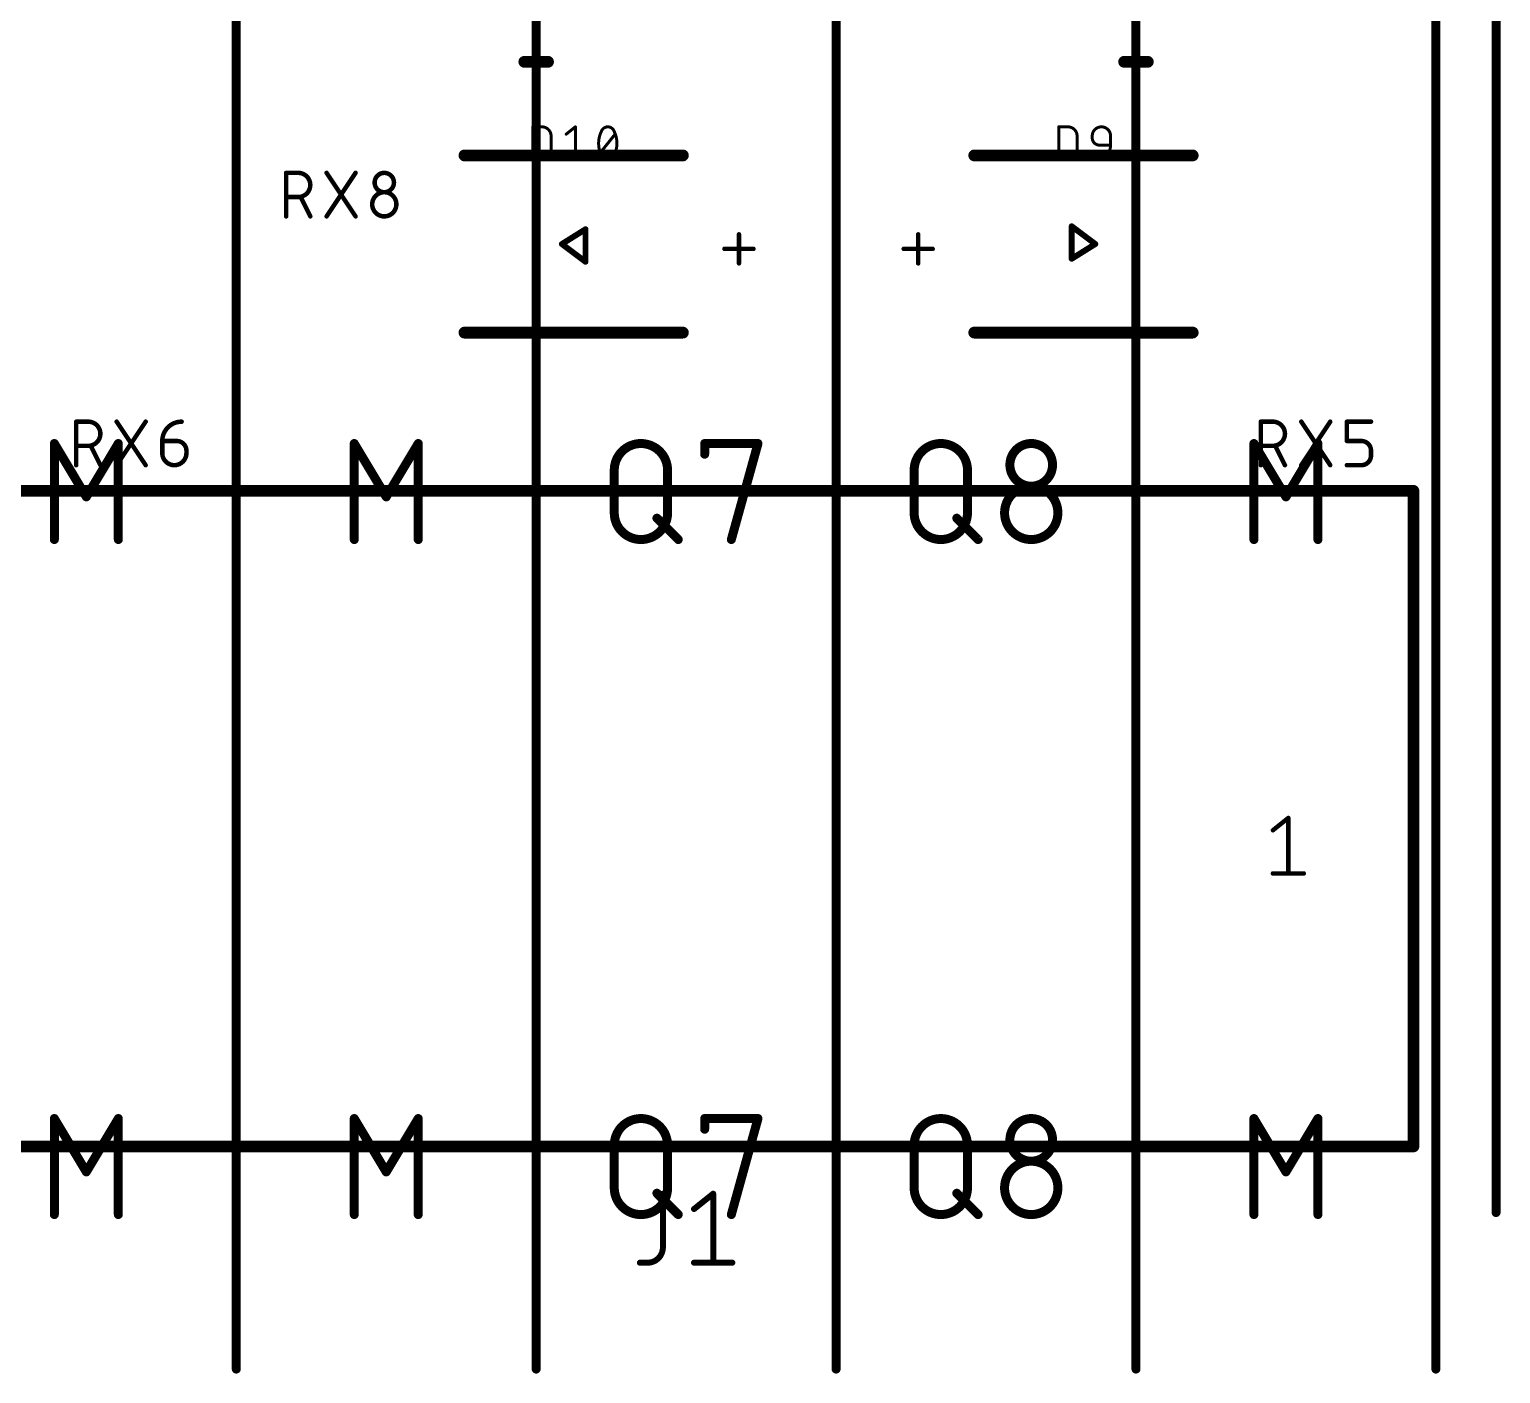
# Model space of a CAD drawing. Extents: x 0 to 95, y -1 to 127.
# Drawn here: x 70.16 to 95.08, y -1.33 to 21.43 of the extents above; entities that cross this region are included whole.
import ezdxf

# ---------------------------------------------------------------- set-up
doc = ezdxf.new("R2010")
doc.units = 0
doc.layers.add('21', color=253, linetype='CONTINUOUS')
doc.layers.add('25', color=253, linetype='CONTINUOUS')

msp = doc.modelspace()

# ---------------------------------------------------------------- linework, layer by layer
at = {"layer": '21'}
for points, const_width in [([(95, 100.4), (95, 1.4)], 0.1524), ([(73.66, 40.66), (73.66, -1.25)], 0.1524), ([(78.74, 40.66), (78.74, -1.25)], 0.1524), ([(83.82, 40.66), (83.82, -1.25)], 0.1524), ([(88.9, 40.66), (88.9, -1.25)], 0.1524), ([(93.98, 40.66), (93.98, -1.25)], 0.1524), ([(78.54, 20.885), (78.94, 20.885)], 0.2), ([(88.7, 20.885), (89.1, 20.885)], 0.2), ([(77.525, 19.3), (81.225, 19.3)], 0.2), ([(86.161, 19.3), (89.861, 19.3)], 0.2), ([(79.175, 17.8), (79.575, 18.05)], 0.1), ([(79.575, 18.05), (79.575, 17.5)], 0.1), ([(82.175, 17.4726), (82.175, 17.9637)], 0.0762), ([(85.211, 17.4726), (85.211, 17.9637)], 0.0762), ([(87.811, 17.55), (87.811, 18.1)], 0.1), ([(87.811, 18.1), (88.211, 17.8)], 0.1), ([(79.575, 17.5), (79.175, 17.8)], 0.1), ([(81.9295, 17.7182), (82.4205, 17.7182)], 0.0762), ([(84.9655, 17.7182), (85.4565, 17.7182)], 0.0762), ([(88.211, 17.8), (87.811, 17.55)], 0.1), ([(81.225, 16.3), (77.525, 16.3)], 0.2), ([(89.861, 16.3), (86.161, 16.3)], 0.2), ([(68.96, 13.62), (93.6, 13.62)], 0.2), ([(93.6, 13.62), (93.6, 2.52)], 0.2), ([(91.2198, 7.8731), (91.4808, 8.0819)], 0.0762), ([(91.4808, 8.0819), (91.4808, 7.1421)], 0.0762), ([(91.2198, 7.1421), (91.7419, 7.1421)], 0.0762), ([(93.6, 2.52), (68.96, 2.52)], 0.2)]:
    msp.add_lwpolyline(points, dxfattribs=dict(at, const_width=const_width))
for points, const_width in [([(78.54, 20.935, 1), (78.54, 20.835)], 0.1), ([(78.94, 20.835, 1), (78.94, 20.935)], 0.1), ([(88.7, 20.935, 1), (88.7, 20.835)], 0.1), ([(89.1, 20.835, 1), (89.1, 20.935)], 0.1), ([(77.525, 19.35, 1), (77.525, 19.25)], 0.1), ([(81.225, 19.25, 1), (81.225, 19.35)], 0.1), ([(86.161, 19.35, 1), (86.161, 19.25)], 0.1), ([(89.861, 19.25, 1), (89.861, 19.35)], 0.1), ([(79.6, 18.05, 1), (79.55, 18.05)], 0.05), ([(79.5882, 18.0288, 1), (79.5618, 18.0712)], 0.05), ([(82.194, 17.9637, 1), (82.156, 17.9637)], 0.0381), ([(85.23, 17.9637, 1), (85.1919, 17.9637)], 0.0381), ([(87.836, 18.1, 1), (87.786, 18.1)], 0.05), ([(87.826, 18.12, 1), (87.796, 18.08)], 0.05), ([(79.19, 17.82, 1), (79.16, 17.78)], 0.05), ([(79.1618, 17.8212, 1), (79.1882, 17.7788)], 0.05), ([(81.9295, 17.7372, 1), (81.9295, 17.6991)], 0.0381), ([(82.4205, 17.6991, 1), (82.4205, 17.7372)], 0.0381), ([(84.9655, 17.7372, 1), (84.9655, 17.6991)], 0.0381), ([(85.4565, 17.6991, 1), (85.4565, 17.7372)], 0.0381), ([(88.196, 17.78, 1), (88.226, 17.82)], 0.05), ([(88.2242, 17.7788, 1), (88.1978, 17.8212)], 0.05), ([(79.55, 17.5, 1), (79.6, 17.5)], 0.05), ([(79.56, 17.48, 1), (79.59, 17.52)], 0.05), ([(82.156, 17.4726, 1), (82.194, 17.4726)], 0.0381), ([(85.1919, 17.4726, 1), (85.23, 17.4726)], 0.0381), ([(87.7978, 17.5712, 1), (87.8242, 17.5288)], 0.05), ([(87.786, 17.55, 1), (87.836, 17.55)], 0.05), ([(77.525, 16.35, 1), (77.525, 16.25)], 0.1), ([(81.225, 16.25, 1), (81.225, 16.35)], 0.1), ([(86.161, 16.35, 1), (86.161, 16.25)], 0.1), ([(89.861, 16.25, 1), (89.861, 16.35)], 0.1), ([(93.65, 13.62, 1), (93.55, 13.62)], 0.1), ([(93.6, 13.57, 1), (93.6, 13.67)], 0.1), ([(91.4999, 8.0819, 1), (91.4618, 8.0819)], 0.0381), ([(91.4927, 8.067, 1), (91.4689, 8.0968)], 0.0381), ([(91.2079, 7.8879, 1), (91.2317, 7.8582)], 0.0381), ([(91.2198, 7.1612, 1), (91.2198, 7.1231)], 0.0381), ([(91.4618, 7.1421, 1), (91.4999, 7.1421)], 0.0381), ([(91.7419, 7.1231, 1), (91.7419, 7.1612)], 0.0381), ([(93.55, 2.52, 1), (93.65, 2.52)], 0.1), ([(93.6, 2.47, 1), (93.6, 2.57)], 0.1), ([(94.9619, 1.4, 1), (95.0381, 1.4)], 0.0762), ([(73.6219, -1.25, 1), (73.6981, -1.25)], 0.0762), ([(78.7019, -1.25, 1), (78.7781, -1.25)], 0.0762), ([(83.7819, -1.25, 1), (83.8581, -1.25)], 0.0762), ([(88.8619, -1.25, 1), (88.9381, -1.25)], 0.0762), ([(93.9419, -1.25, 1), (94.0181, -1.25)], 0.0762)]:
    msp.add_lwpolyline(points, format="xyb", dxfattribs=dict(at, const_width=const_width))
at = {"layer": '25'}
for points, const_width in [([(78.682, 19.2254), (78.682, 19.7842)], 0.0508), ([(78.682, 19.7842), (78.8372, 19.7842)], 0.0508), ([(79.2489, 19.66), (79.4041, 19.7842)], 0.0508), ([(79.4041, 19.7842), (79.4041, 19.2254)], 0.0508), ([(87.5923, 19.2254), (87.5923, 19.7842)], 0.0508), ([(87.5923, 19.7842), (87.7475, 19.7842)], 0.0508), ([(78.9924, 19.629), (78.9924, 19.3806)], 0.0508), ([(79.8286, 19.3496), (80.077, 19.66)], 0.0508), ([(87.9028, 19.629), (87.9028, 19.3806)], 0.0508), ([(88.1592, 19.5979), (88.1592, 19.629)], 0.0508), ([(88.4697, 19.4738), (88.2834, 19.4738)], 0.0508), ([(88.4697, 19.629), (88.4697, 19.4738)], 0.0508), ([(78.8372, 19.2254), (78.682, 19.2254)], 0.0508), ([(79.2489, 19.2254), (79.5594, 19.2254)], 0.0508), ([(87.7475, 19.2254), (87.5923, 19.2254)], 0.0508), ([(74.5044, 18.2681), (74.5044, 19.0047)], 0.0762), ([(74.5044, 19.0047), (74.709, 19.0047)], 0.0762), ([(75.1899, 18.2681), (75.681, 19.0047)], 0.0762), ([(75.1899, 19.0047), (75.681, 18.2681)], 0.0762), ([(74.709, 18.5955), (74.5044, 18.5955)], 0.0762), ([(74.9137, 18.2681), (74.75, 18.5955)], 0.0762), ([(70.9484, 14.0553), (70.9484, 14.7919)], 0.0762), ([(70.9484, 14.7919), (71.153, 14.7919)], 0.0762), ([(71.6339, 14.0553), (72.125, 14.7919)], 0.0762), ([(71.6339, 14.7919), (72.125, 14.0553)], 0.0762), ([(91.0144, 14.0553), (91.0144, 14.7919)], 0.0762), ([(91.0144, 14.7919), (91.219, 14.7919)], 0.0762), ([(91.6999, 14.0553), (92.191, 14.7919)], 0.0762), ([(91.6999, 14.7919), (92.191, 14.0553)], 0.0762), ([(92.4723, 14.4645), (92.4723, 14.7919)], 0.0762), ([(92.4723, 14.7919), (92.8816, 14.7919)], 0.0762), ([(70.5781, 12.7962), (70.5781, 14.4218)], 0.1524), ([(70.5781, 14.4218), (71.12, 13.5187)], 0.1524), ([(71.12, 13.5187), (71.6619, 14.4218)], 0.1524), ([(71.6619, 14.4218), (71.6619, 12.7962)], 0.1524), ([(72.4063, 14.4645), (72.6519, 14.4645)], 0.0762), ([(72.4063, 14.2599), (72.4063, 14.4645)], 0.0762), ([(75.6581, 12.7962), (75.6581, 14.4218)], 0.1524), ([(75.6581, 14.4218), (76.2, 13.5187)], 0.1524), ([(76.2, 13.5187), (76.7419, 14.4218)], 0.1524), ([(76.7419, 14.4218), (76.7419, 12.7962)], 0.1524), ([(81.5942, 14.2412), (81.5942, 14.4218)], 0.1524), ([(81.5942, 14.4218), (82.4974, 14.4218)], 0.1524), ([(82.4974, 14.4218), (82.0458, 12.7962)], 0.1524), ([(90.8981, 12.7962), (90.8981, 14.4218)], 0.1524), ([(90.8981, 14.4218), (91.44, 13.5187)], 0.1524), ([(91.44, 13.5187), (91.9819, 14.4218)], 0.1524), ([(91.9819, 14.4218), (91.9819, 12.7962)], 0.1524), ([(92.7179, 14.4645), (92.4723, 14.4645)], 0.0762), ([(71.153, 14.3827), (70.9484, 14.3827)], 0.0762), ([(71.3577, 14.0553), (71.194, 14.3827)], 0.0762), ([(72.8156, 14.3008), (72.8156, 14.2599)], 0.0762), ([(91.219, 14.3827), (91.0144, 14.3827)], 0.0762), ([(91.4237, 14.0553), (91.26, 14.3827)], 0.0762), ([(92.8816, 14.219), (92.8816, 14.3008)], 0.0762), ([(80.0626, 13.2478), (80.0626, 13.9702)], 0.1524), ([(80.9658, 13.9702), (80.9658, 13.2478)], 0.1524), ([(85.1426, 13.2478), (85.1426, 13.9702)], 0.1524), ([(86.0458, 13.9702), (86.0458, 13.2478)], 0.1524), ([(92.4723, 14.0553), (92.7179, 14.0553)], 0.0762), ([(80.7851, 13.1574), (81.1464, 12.7962)], 0.1524), ([(85.8651, 13.1574), (86.2264, 12.7962)], 0.1524), ([(70.5781, 1.3662), (70.5781, 2.9918)], 0.1524), ([(70.5781, 2.9918), (71.12, 2.0887)], 0.1524), ([(71.12, 2.0887), (71.6619, 2.9918)], 0.1524), ([(71.6619, 2.9918), (71.6619, 1.3662)], 0.1524), ([(75.6581, 1.3662), (75.6581, 2.9918)], 0.1524), ([(75.6581, 2.9918), (76.2, 2.0887)], 0.1524), ([(76.2, 2.0887), (76.7419, 2.9918)], 0.1524), ([(76.7419, 2.9918), (76.7419, 1.3662)], 0.1524), ([(81.5942, 2.8112), (81.5942, 2.9918)], 0.1524), ([(81.5942, 2.9918), (82.4974, 2.9918)], 0.1524), ([(82.4974, 2.9918), (82.0458, 1.3662)], 0.1524), ([(90.8981, 1.3662), (90.8981, 2.9918)], 0.1524), ([(90.8981, 2.9918), (91.44, 2.0887)], 0.1524), ([(91.44, 2.0887), (91.9819, 2.9918)], 0.1524), ([(91.9819, 2.9918), (91.9819, 1.3662)], 0.1524), ([(80.0626, 1.8178), (80.0626, 2.5402)], 0.1524), ([(80.9658, 2.5402), (80.9658, 1.8178)], 0.1524), ([(85.1426, 1.8178), (85.1426, 2.5402)], 0.1524), ([(86.0458, 2.5402), (86.0458, 1.8178)], 0.1524), ([(80.7851, 1.7274), (81.1464, 1.3662)], 0.1524), ([(80.8865, 1.7192), (80.8865, 0.8104)], 0.1016), ([(81.4138, 1.4596), (81.7384, 1.7192)], 0.1016), ([(81.7384, 1.7192), (81.7384, 0.5508)], 0.1016), ([(85.8651, 1.7274), (86.2264, 1.3662)], 0.1524), ([(80.6269, 0.5508), (80.497, 0.5508)], 0.1016), ([(81.4138, 0.5508), (82.063, 0.5508)], 0.1016)]:
    msp.add_lwpolyline(points, dxfattribs=dict(at, const_width=const_width))
for points, const_width in [([(78.6947, 19.7842, 1), (78.6693, 19.7842)], 0.0254), ([(78.682, 19.7969, 1), (78.682, 19.7715)], 0.0254), ([(78.9924, 19.629, 0.4142), (78.8372, 19.7842)], 0.0508), ([(78.8372, 19.7969, 1), (78.8372, 19.7715)], 0.0254), ([(78.8372, 19.7715, 1), (78.8372, 19.7969)], 0.0254), ([(79.4168, 19.7842, 1), (79.3914, 19.7842)], 0.0254), ([(79.4121, 19.7743, 1), (79.3962, 19.7941)], 0.0254), ([(79.8441, 19.7066, 0.1139), (79.7976, 19.5048)], 0.0508), ([(79.9528, 19.7842, 0.3205), (79.8441, 19.7066)], 0.0508), ([(79.8321, 19.7107, 1), (79.8561, 19.7025)], 0.0254), ([(79.8555, 19.701, 1), (79.8327, 19.7122)], 0.0254), ([(80.0614, 19.7066, 0.3205), (79.9528, 19.7842)], 0.0508), ([(79.9528, 19.7969, 1), (79.9528, 19.7715)], 0.0254), ([(79.9528, 19.7715, 1), (79.9528, 19.7969)], 0.0254), ([(80.108, 19.5048, 0.1139), (80.0614, 19.7066)], 0.0508), ([(80.0728, 19.7122, 1), (80.05, 19.701)], 0.0254), ([(80.0494, 19.7025, 1), (80.0734, 19.7107)], 0.0254), ([(87.605, 19.7842, 1), (87.5796, 19.7842)], 0.0254), ([(87.5923, 19.7969, 1), (87.5923, 19.7715)], 0.0254), ([(87.9028, 19.629, 0.4142), (87.7475, 19.7842)], 0.0508), ([(87.7475, 19.7969, 1), (87.7475, 19.7715)], 0.0254), ([(87.7475, 19.7715, 1), (87.7475, 19.7969)], 0.0254), ([(88.4697, 19.629, 1), (88.1592, 19.629)], 0.0508), ([(79.0051, 19.629, 1), (78.9797, 19.629)], 0.0254), ([(78.9797, 19.629, 1), (79.0051, 19.629)], 0.0254), ([(79.241, 19.6699, 1), (79.2569, 19.6501)], 0.0254), ([(79.7976, 19.5048, 0.1139), (79.8441, 19.303)], 0.0508), ([(79.8103, 19.5048, 1), (79.7849, 19.5048)], 0.0254), ([(79.7849, 19.5048, 1), (79.8103, 19.5048)], 0.0254), ([(80.0614, 19.303, 0.1139), (80.108, 19.5048)], 0.0508), ([(80.0869, 19.6521, 1), (80.067, 19.668)], 0.0254), ([(80.1207, 19.5048, 1), (80.0953, 19.5048)], 0.0254), ([(80.0953, 19.5048, 1), (80.1207, 19.5048)], 0.0254), ([(87.9155, 19.629, 1), (87.8901, 19.629)], 0.0254), ([(87.8901, 19.629, 1), (87.9155, 19.629)], 0.0254), ([(88.1719, 19.629, 1), (88.1465, 19.629)], 0.0254), ([(88.1465, 19.629, 1), (88.1719, 19.629)], 0.0254), ([(88.1592, 19.5979, 0.4142), (88.2834, 19.4738)], 0.0508), ([(88.1719, 19.5979, 1), (88.1465, 19.5979)], 0.0254), ([(88.1465, 19.5979, 1), (88.1719, 19.5979)], 0.0254), ([(88.2213, 19.2254, 0.4142), (88.4697, 19.4738)], 0.0508), ([(88.2834, 19.4865, 1), (88.2834, 19.4611)], 0.0254), ([(88.2834, 19.4611, 1), (88.2834, 19.4865)], 0.0254), ([(88.4824, 19.629, 1), (88.457, 19.629)], 0.0254), ([(88.457, 19.629, 1), (88.4824, 19.629)], 0.0254), ([(88.4824, 19.4738, 1), (88.457, 19.4738)], 0.0254), ([(88.457, 19.4738, 1), (88.4824, 19.4738)], 0.0254), ([(88.4697, 19.4611, 1), (88.4697, 19.4865)], 0.0254), ([(78.682, 19.2381, 1), (78.682, 19.2127)], 0.0254), ([(78.6693, 19.2254, 1), (78.6947, 19.2254)], 0.0254), ([(78.8372, 19.2254, 0.4142), (78.9924, 19.3806)], 0.0508), ([(78.8372, 19.2381, 1), (78.8372, 19.2127)], 0.0254), ([(78.8372, 19.2127, 1), (78.8372, 19.2381)], 0.0254), ([(79.0051, 19.3806, 1), (78.9797, 19.3806)], 0.0254), ([(78.9797, 19.3806, 1), (79.0051, 19.3806)], 0.0254), ([(79.2489, 19.2381, 1), (79.2489, 19.2127)], 0.0254), ([(79.3914, 19.2254, 1), (79.4168, 19.2254)], 0.0254), ([(79.5594, 19.2127, 1), (79.5594, 19.2381)], 0.0254), ([(79.8187, 19.3575, 1), (79.8385, 19.3416)], 0.0254), ([(79.8441, 19.303, 0.3205), (79.9528, 19.2254)], 0.0508), ([(79.8561, 19.3071, 1), (79.8321, 19.2989)], 0.0254), ([(79.8327, 19.2974, 1), (79.8555, 19.3086)], 0.0254), ([(79.9528, 19.2254, 0.3205), (80.0614, 19.303)], 0.0508), ([(79.9528, 19.2381, 1), (79.9528, 19.2127)], 0.0254), ([(79.9528, 19.2127, 1), (79.9528, 19.2381)], 0.0254), ([(80.05, 19.3086, 1), (80.0729, 19.2974)], 0.0254), ([(80.0734, 19.2989, 1), (80.0494, 19.3071)], 0.0254), ([(87.5923, 19.2381, 1), (87.5923, 19.2127)], 0.0254), ([(87.5796, 19.2254, 1), (87.605, 19.2254)], 0.0254), ([(87.7475, 19.2254, 0.4142), (87.9028, 19.3806)], 0.0508), ([(87.7475, 19.2381, 1), (87.7475, 19.2127)], 0.0254), ([(87.7475, 19.2127, 1), (87.7475, 19.2381)], 0.0254), ([(87.9155, 19.3806, 1), (87.8901, 19.3806)], 0.0254), ([(87.8901, 19.3806, 1), (87.9155, 19.3806)], 0.0254), ([(88.2213, 19.2381, 1), (88.2213, 19.2127)], 0.0254), ([(74.5044, 19.0237, 1), (74.5044, 18.9856)], 0.0381), ([(74.5235, 19.0047, 1), (74.4854, 19.0047)], 0.0381), ([(74.709, 18.5955, 1), (74.709, 19.0047)], 0.0762), ([(74.709, 19.0237, 1), (74.709, 18.9856)], 0.0381), ([(74.709, 18.9856, 1), (74.709, 19.0237)], 0.0381), ([(75.2058, 19.0153, 1), (75.1741, 18.9941)], 0.0381), ([(75.6968, 18.9941, 1), (75.6651, 19.0153)], 0.0381), ([(76.3306, 18.841, 1), (76.0033, 18.841)], 0.0762), ([(76.3716, 18.4727, 1), (75.9624, 18.4727)], 0.0762), ([(76.0033, 18.841, 1), (76.3307, 18.841)], 0.0762), ([(76.0223, 18.841, 1), (75.9842, 18.841)], 0.0381), ([(75.9842, 18.841, 1), (76.0223, 18.841)], 0.0381), ([(76.3497, 18.841, 1), (76.3116, 18.841)], 0.0381), ([(76.3116, 18.841, 1), (76.3497, 18.841)], 0.0381), ([(74.5044, 18.6145, 1), (74.5044, 18.5764)], 0.0381), ([(74.709, 18.6145, 1), (74.709, 18.5764)], 0.0381), ([(74.709, 18.5764, 1), (74.709, 18.6145)], 0.0381), ([(74.767, 18.604, 1), (74.7329, 18.587)], 0.0381), ([(75.9623, 18.4727, 1), (76.3716, 18.4727)], 0.0762), ([(75.9814, 18.4727, 1), (75.9433, 18.4727)], 0.0381), ([(75.9433, 18.4727, 1), (75.9814, 18.4727)], 0.0381), ([(76.3906, 18.4727, 1), (76.3525, 18.4727)], 0.0381), ([(76.3525, 18.4727, 1), (76.3906, 18.4727)], 0.0381), ([(74.4854, 18.2681, 1), (74.5235, 18.2681)], 0.0381), ([(74.8966, 18.2596, 1), (74.9307, 18.2766)], 0.0381), ([(75.1741, 18.2787, 1), (75.2058, 18.2575)], 0.0381), ([(75.6651, 18.2575, 1), (75.6968, 18.2787)], 0.0381), ([(70.9484, 14.811, 1), (70.9484, 14.7729)], 0.0381), ([(70.9675, 14.7919, 1), (70.9294, 14.7919)], 0.0381), ([(71.153, 14.3827, 1), (71.153, 14.7919)], 0.0762), ([(71.153, 14.811, 1), (71.153, 14.7729)], 0.0381), ([(71.153, 14.7729, 1), (71.153, 14.811)], 0.0381), ([(71.6498, 14.8025, 1), (71.6181, 14.7813)], 0.0381), ([(72.1408, 14.7813, 1), (72.1091, 14.8025)], 0.0381), ([(72.7337, 14.7919, 0.4142), (72.4063, 14.4645)], 0.0762), ([(72.7337, 14.7729, 1), (72.7337, 14.8109)], 0.0381), ([(91.0144, 14.811, 1), (91.0144, 14.7729)], 0.0381), ([(91.0335, 14.7919, 1), (90.9954, 14.7919)], 0.0381), ([(91.219, 14.3827, 1), (91.219, 14.7919)], 0.0762), ([(91.219, 14.811, 1), (91.219, 14.7729)], 0.0381), ([(91.219, 14.7729, 1), (91.219, 14.811)], 0.0381), ([(91.7158, 14.8025, 1), (91.6841, 14.7813)], 0.0381), ([(92.2068, 14.7813, 1), (92.1751, 14.8025)], 0.0381), ([(92.4723, 14.811, 1), (92.4723, 14.7729)], 0.0381), ([(92.4914, 14.7919, 1), (92.4533, 14.7919)], 0.0381), ([(92.8816, 14.7729, 1), (92.8816, 14.811)], 0.0381), ([(70.6162, 14.4218, 1), (70.54, 14.4218)], 0.0762), ([(70.6108, 14.4414, 1), (70.5455, 14.4022)], 0.0762), ([(71.7, 14.4218, 1), (71.6238, 14.4218)], 0.0762), ([(71.6945, 14.4022, 1), (71.6292, 14.4414)], 0.0762), ([(72.4063, 14.4836, 1), (72.4063, 14.4455)], 0.0381), ([(72.4254, 14.4645, 1), (72.3873, 14.4645)], 0.0381), ([(72.3873, 14.4645, 1), (72.4254, 14.4645)], 0.0381), ([(72.8156, 14.3008, 0.4142), (72.6519, 14.4645)], 0.0762), ([(72.6519, 14.4836, 1), (72.6519, 14.4455)], 0.0381), ([(72.6519, 14.4455, 1), (72.6519, 14.4836)], 0.0381), ([(75.6962, 14.4218, 1), (75.62, 14.4218)], 0.0762), ([(75.6908, 14.4414, 1), (75.6255, 14.4022)], 0.0762), ([(76.78, 14.4218, 1), (76.7038, 14.4218)], 0.0762), ([(76.7745, 14.4022, 1), (76.7092, 14.4414)], 0.0762), ([(80.9658, 13.9702, 1), (80.0626, 13.9702)], 0.1524), ([(81.6323, 14.4218, 1), (81.5561, 14.4218)], 0.0762), ([(81.5942, 14.4599, 1), (81.5942, 14.3837)], 0.0762), ([(82.5341, 14.4116, 1), (82.4606, 14.432)], 0.0762), ([(82.4974, 14.3837, 1), (82.4974, 14.4599)], 0.0762), ([(86.0458, 13.9702, 1), (85.1426, 13.9702)], 0.1524), ([(87.487, 14.0606, 1), (86.7646, 14.0606)], 0.1524), ([(90.9362, 14.4218, 1), (90.86, 14.4218)], 0.0762), ([(90.9308, 14.4414, 1), (90.8655, 14.4022)], 0.0762), ([(92.02, 14.4218, 1), (91.9438, 14.4218)], 0.0762), ([(92.0145, 14.4022, 1), (91.9492, 14.4414)], 0.0762), ([(92.4723, 14.4836, 1), (92.4723, 14.4455)], 0.0381), ([(92.4533, 14.4645, 1), (92.4914, 14.4645)], 0.0381), ([(92.8816, 14.3008, 0.4142), (92.7179, 14.4645)], 0.0762), ([(92.7179, 14.4836, 1), (92.7179, 14.4455)], 0.0381), ([(92.7179, 14.4455, 1), (92.7179, 14.4836)], 0.0381), ([(70.9484, 14.4017, 1), (70.9484, 14.3636)], 0.0381), ([(71.153, 14.4017, 1), (71.153, 14.3636)], 0.0381), ([(71.153, 14.3636, 1), (71.153, 14.4017)], 0.0381), ([(71.211, 14.3912, 1), (71.1769, 14.3742)], 0.0381), ([(72.4063, 14.2599, 1), (72.8156, 14.2599)], 0.0762), ([(72.4254, 14.2599, 1), (72.3873, 14.2599)], 0.0381), ([(72.3873, 14.2599, 1), (72.4254, 14.2599)], 0.0381), ([(72.8346, 14.3008, 1), (72.7965, 14.3008)], 0.0381), ([(72.7965, 14.3008, 1), (72.8346, 14.3008)], 0.0381), ([(72.8346, 14.2599, 1), (72.7965, 14.2599)], 0.0381), ([(72.7965, 14.2599, 1), (72.8346, 14.2599)], 0.0381), ([(81.5561, 14.2412, 1), (81.6323, 14.2412)], 0.0762), ([(91.0144, 14.4017, 1), (91.0144, 14.3636)], 0.0381), ([(91.219, 14.4017, 1), (91.219, 14.3636)], 0.0381), ([(91.219, 14.3636, 1), (91.219, 14.4017)], 0.0381), ([(91.277, 14.3912, 1), (91.2429, 14.3742)], 0.0381), ([(92.7179, 14.0553, 0.4142), (92.8816, 14.219)], 0.0762), ([(92.9006, 14.3008, 1), (92.8625, 14.3008)], 0.0381), ([(92.8625, 14.3008, 1), (92.9006, 14.3008)], 0.0381), ([(92.9006, 14.219, 1), (92.8625, 14.219)], 0.0381), ([(92.8625, 14.219, 1), (92.9006, 14.219)], 0.0381), ([(70.9294, 14.0553, 1), (70.9675, 14.0553)], 0.0381), ([(71.3406, 14.0468, 1), (71.3747, 14.0638)], 0.0381), ([(71.6181, 14.0659, 1), (71.6498, 14.0447)], 0.0381), ([(72.1091, 14.0447, 1), (72.1408, 14.0659)], 0.0381), ([(80.1007, 13.9702, 1), (80.0245, 13.9702)], 0.0762), ([(80.0245, 13.9702, 1), (80.1007, 13.9702)], 0.0762), ([(81.0039, 13.9702, 1), (80.9277, 13.9702)], 0.0762), ([(80.9277, 13.9702, 1), (81.0039, 13.9702)], 0.0762), ([(85.1807, 13.9702, 1), (85.1045, 13.9702)], 0.0762), ([(85.1045, 13.9702, 1), (85.1807, 13.9702)], 0.0762), ([(86.0839, 13.9702, 1), (86.0077, 13.9702)], 0.0762), ([(86.0077, 13.9702, 1), (86.0839, 13.9702)], 0.0762), ([(86.7646, 14.0606, 1), (87.487, 14.0606)], 0.1524), ([(86.8027, 14.0606, 1), (86.7265, 14.0606)], 0.0762), ([(86.7265, 14.0606, 1), (86.8027, 14.0606)], 0.0762), ([(87.5251, 14.0606, 1), (87.4489, 14.0606)], 0.0762), ([(87.4489, 14.0606, 1), (87.5251, 14.0606)], 0.0762), ([(90.9954, 14.0553, 1), (91.0335, 14.0553)], 0.0381), ([(91.4066, 14.0468, 1), (91.4407, 14.0638)], 0.0381), ([(91.6841, 14.0659, 1), (91.7158, 14.0447)], 0.0381), ([(92.1751, 14.0447, 1), (92.2068, 14.0659)], 0.0381), ([(92.4723, 14.0744, 1), (92.4723, 14.0363)], 0.0381), ([(92.7179, 14.0744, 1), (92.7179, 14.0363)], 0.0381), ([(92.7179, 14.0363, 1), (92.7179, 14.0744)], 0.0381), ([(87.5774, 13.2478, 1), (86.6742, 13.2478)], 0.1524), ([(71.0873, 13.5383, 1), (71.1527, 13.4991)], 0.0762), ([(71.0873, 13.4991, 1), (71.1527, 13.5383)], 0.0762), ([(76.1673, 13.5383, 1), (76.2327, 13.4991)], 0.0762), ([(76.1673, 13.4991, 1), (76.2327, 13.5383)], 0.0762), ([(91.4073, 13.5383, 1), (91.4727, 13.4991)], 0.0762), ([(91.4073, 13.4991, 1), (91.4727, 13.5383)], 0.0762), ([(80.0626, 13.2478, 1), (80.9658, 13.2478)], 0.1524), ([(80.1007, 13.2478, 1), (80.0245, 13.2478)], 0.0762), ([(80.0245, 13.2478, 1), (80.1007, 13.2478)], 0.0762), ([(80.8121, 13.1844, 1), (80.7582, 13.1305)], 0.0762), ([(81.0039, 13.2478, 1), (80.9277, 13.2478)], 0.0762), ([(80.9277, 13.2478, 1), (81.0039, 13.2478)], 0.0762), ([(85.1426, 13.2478, 1), (86.0458, 13.2478)], 0.1524), ([(85.1807, 13.2478, 1), (85.1045, 13.2478)], 0.0762), ([(85.1045, 13.2478, 1), (85.1807, 13.2478)], 0.0762), ([(85.8921, 13.1844, 1), (85.8382, 13.1305)], 0.0762), ([(86.0839, 13.2478, 1), (86.0077, 13.2478)], 0.0762), ([(86.0077, 13.2478, 1), (86.0839, 13.2478)], 0.0762), ([(86.6742, 13.2478, 1), (87.5774, 13.2478)], 0.1524), ([(86.7123, 13.2478, 1), (86.6361, 13.2478)], 0.0762), ([(86.6361, 13.2478, 1), (86.7123, 13.2478)], 0.0762), ([(87.6155, 13.2478, 1), (87.5393, 13.2478)], 0.0762), ([(87.5393, 13.2478, 1), (87.6155, 13.2478)], 0.0762), ([(70.54, 12.7962, 1), (70.6162, 12.7962)], 0.0762), ([(71.6238, 12.7962, 1), (71.7, 12.7962)], 0.0762), ([(75.62, 12.7962, 1), (75.6962, 12.7962)], 0.0762), ([(76.7038, 12.7962, 1), (76.78, 12.7962)], 0.0762), ([(81.1194, 12.7693, 1), (81.1733, 12.8231)], 0.0762), ([(82.0091, 12.8064, 1), (82.0825, 12.786)], 0.0762), ([(86.1994, 12.7693, 1), (86.2533, 12.8231)], 0.0762), ([(90.86, 12.7962, 1), (90.9362, 12.7962)], 0.0762), ([(91.9438, 12.7962, 1), (92.02, 12.7962)], 0.0762), ([(70.6162, 2.9918, 1), (70.54, 2.9918)], 0.0762), ([(70.6108, 3.0114, 1), (70.5455, 2.9722)], 0.0762), ([(71.7, 2.9918, 1), (71.6238, 2.9918)], 0.0762), ([(71.6945, 2.9722, 1), (71.6292, 3.0114)], 0.0762), ([(75.6962, 2.9918, 1), (75.62, 2.9918)], 0.0762), ([(75.6908, 3.0114, 1), (75.6255, 2.9722)], 0.0762), ([(76.78, 2.9918, 1), (76.7038, 2.9918)], 0.0762), ([(76.7745, 2.9722, 1), (76.7092, 3.0114)], 0.0762), ([(80.9658, 2.5402, 1), (80.0626, 2.5402)], 0.1524), ([(81.6323, 2.9918, 1), (81.5561, 2.9918)], 0.0762), ([(81.5942, 3.0299, 1), (81.5942, 2.9537)], 0.0762), ([(82.5341, 2.9816, 1), (82.4606, 3.002)], 0.0762), ([(82.4974, 2.9537, 1), (82.4974, 3.0299)], 0.0762), ([(86.0458, 2.5402, 1), (85.1426, 2.5402)], 0.1524), ([(87.487, 2.6306, 1), (86.7646, 2.6306)], 0.1524), ([(90.9362, 2.9918, 1), (90.86, 2.9918)], 0.0762), ([(90.9308, 3.0114, 1), (90.8655, 2.9722)], 0.0762), ([(92.02, 2.9918, 1), (91.9438, 2.9918)], 0.0762), ([(92.0145, 2.9722, 1), (91.9492, 3.0114)], 0.0762), ([(81.5561, 2.8112, 1), (81.6323, 2.8112)], 0.0762), ([(80.1007, 2.5402, 1), (80.0245, 2.5402)], 0.0762), ([(80.0245, 2.5402, 1), (80.1007, 2.5402)], 0.0762), ([(81.0039, 2.5402, 1), (80.9277, 2.5402)], 0.0762), ([(80.9277, 2.5402, 1), (81.0039, 2.5402)], 0.0762), ([(85.1807, 2.5402, 1), (85.1045, 2.5402)], 0.0762), ([(85.1045, 2.5402, 1), (85.1807, 2.5402)], 0.0762), ([(86.0839, 2.5402, 1), (86.0077, 2.5402)], 0.0762), ([(86.0077, 2.5402, 1), (86.0839, 2.5402)], 0.0762), ([(86.7646, 2.6306, 1), (87.487, 2.6306)], 0.1524), ([(86.8027, 2.6306, 1), (86.7265, 2.6306)], 0.0762), ([(86.7265, 2.6306, 1), (86.8027, 2.6306)], 0.0762), ([(87.5251, 2.6306, 1), (87.4489, 2.6306)], 0.0762), ([(87.4489, 2.6306, 1), (87.5251, 2.6306)], 0.0762), ([(87.5774, 1.8178, 1), (86.6742, 1.8178)], 0.1524), ([(71.0873, 2.1083, 1), (71.1527, 2.0691)], 0.0762), ([(71.0873, 2.0691, 1), (71.1527, 2.1083)], 0.0762), ([(76.1673, 2.1083, 1), (76.2327, 2.0691)], 0.0762), ([(76.1673, 2.0691, 1), (76.2327, 2.1083)], 0.0762), ([(91.4073, 2.1083, 1), (91.4727, 2.0691)], 0.0762), ([(91.4073, 2.0691, 1), (91.4727, 2.1083)], 0.0762), ([(80.0626, 1.8178, 1), (80.9658, 1.8178)], 0.1524), ([(80.1007, 1.8178, 1), (80.0245, 1.8178)], 0.0762), ([(80.0245, 1.8178, 1), (80.1007, 1.8178)], 0.0762), ([(80.8121, 1.7544, 1), (80.7582, 1.7005)], 0.0762), ([(80.9119, 1.7192, 1), (80.8611, 1.7192)], 0.0508), ([(81.0039, 1.8178, 1), (80.9277, 1.8178)], 0.0762), ([(80.9277, 1.8178, 1), (81.0039, 1.8178)], 0.0762), ([(81.7638, 1.7192, 1), (81.713, 1.7192)], 0.0508), ([(81.7543, 1.6994, 1), (81.7225, 1.739)], 0.0508), ([(85.1426, 1.8178, 1), (86.0458, 1.8178)], 0.1524), ([(85.1807, 1.8178, 1), (85.1045, 1.8178)], 0.0762), ([(85.1045, 1.8178, 1), (85.1807, 1.8178)], 0.0762), ([(85.8921, 1.7544, 1), (85.8382, 1.7005)], 0.0762), ([(86.0839, 1.8178, 1), (86.0077, 1.8178)], 0.0762), ([(86.0077, 1.8178, 1), (86.0839, 1.8178)], 0.0762), ([(86.6742, 1.8178, 1), (87.5774, 1.8178)], 0.1524), ([(86.7123, 1.8178, 1), (86.6361, 1.8178)], 0.0762), ([(86.6361, 1.8178, 1), (86.7123, 1.8178)], 0.0762), ([(87.6155, 1.8178, 1), (87.5393, 1.8178)], 0.0762), ([(87.5393, 1.8178, 1), (87.6155, 1.8178)], 0.0762), ([(81.398, 1.4794, 1), (81.4297, 1.4397)], 0.0508), ([(70.54, 1.3662, 1), (70.6162, 1.3662)], 0.0762), ([(71.6238, 1.3662, 1), (71.7, 1.3662)], 0.0762), ([(75.62, 1.3662, 1), (75.6962, 1.3662)], 0.0762), ([(76.7038, 1.3662, 1), (76.78, 1.3662)], 0.0762), ([(81.1194, 1.3393, 1), (81.1733, 1.3931)], 0.0762), ([(82.0091, 1.3764, 1), (82.0825, 1.356)], 0.0762), ([(86.1994, 1.3393, 1), (86.2533, 1.3931)], 0.0762), ([(90.86, 1.3662, 1), (90.9362, 1.3662)], 0.0762), ([(91.9438, 1.3662, 1), (92.02, 1.3662)], 0.0762), ([(80.6269, 0.5508, 0.4142), (80.8865, 0.8104)], 0.1016), ([(80.9119, 0.8104, 1), (80.8611, 0.8104)], 0.0508), ([(80.8611, 0.8104, 1), (80.9119, 0.8104)], 0.0508), ([(80.497, 0.5762, 1), (80.497, 0.5254)], 0.0508), ([(80.6269, 0.5762, 1), (80.6269, 0.5254)], 0.0508), ([(80.6269, 0.5254, 1), (80.6269, 0.5762)], 0.0508), ([(81.4138, 0.5762, 1), (81.4138, 0.5254)], 0.0508), ([(81.713, 0.5508, 1), (81.7638, 0.5508)], 0.0508), ([(82.063, 0.5254, 1), (82.063, 0.5762)], 0.0508)]:
    msp.add_lwpolyline(points, format="xyb", dxfattribs=dict(at, const_width=const_width))

doc.saveas('drawing.dxf')
